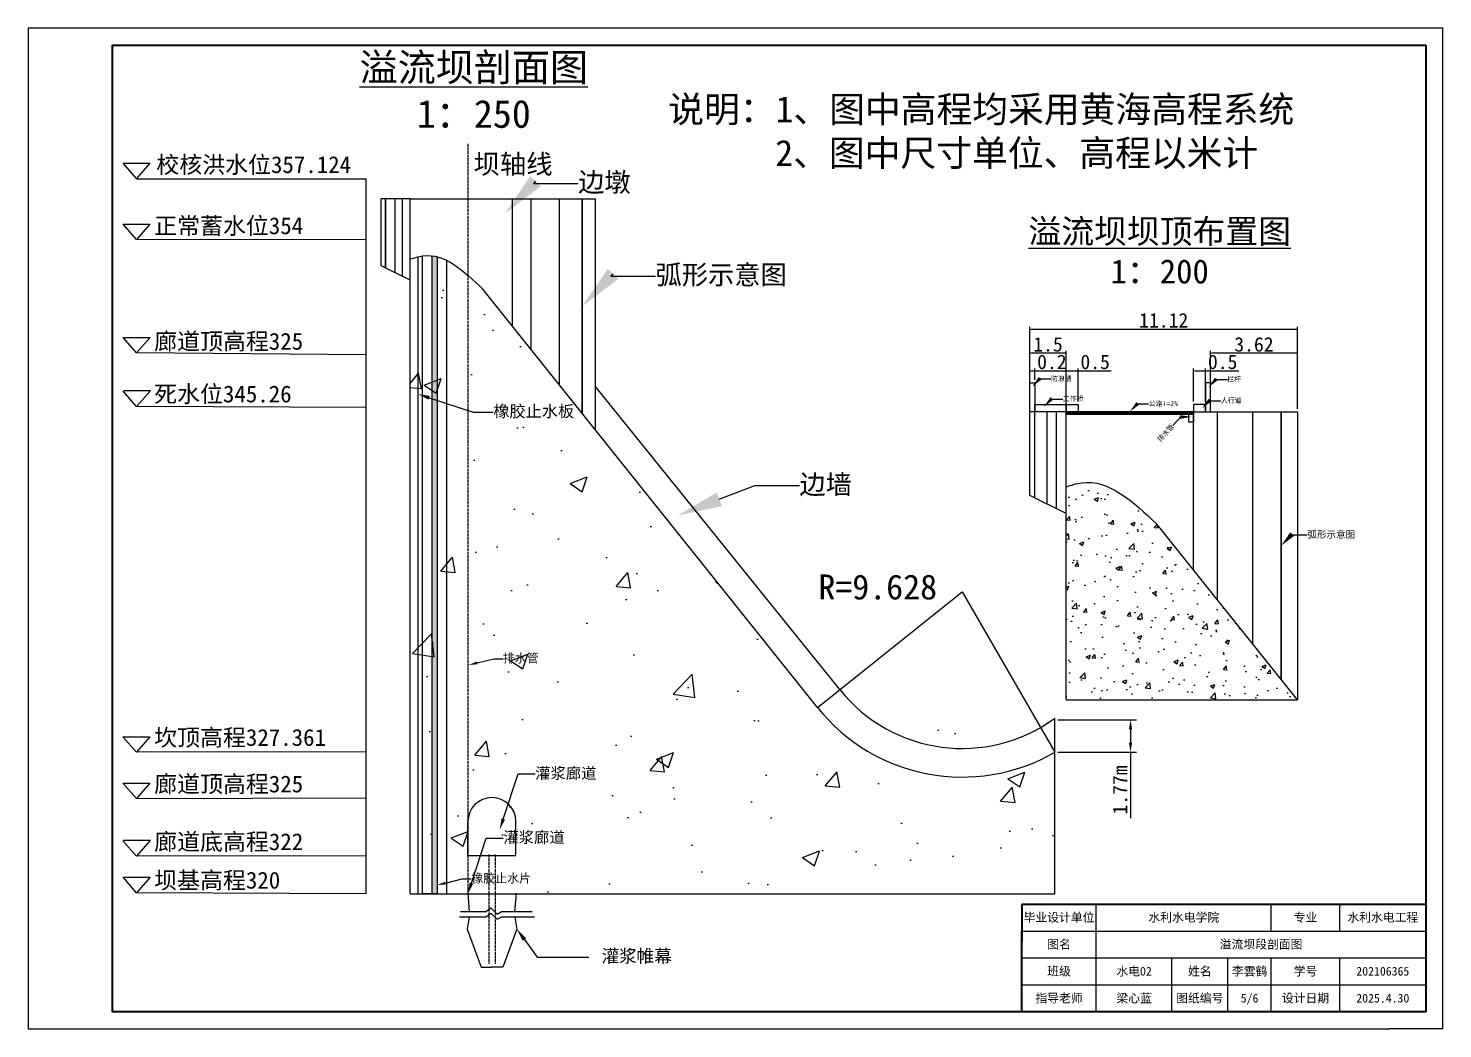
# Model space of a CAD drawing. Header units: millimetres. Extents: x 2384 to 3657, y 1019 to 1672.
# Drawn here: x 3009.5 to 3303.5, y 1205.7 to 1413.6 of the extents above; entities that cross this region are included whole.
import ezdxf
from ezdxf import colors
from ezdxf.entities.mleader import LeaderData, LeaderLine
from ezdxf.math import Vec2, Vec3

# ---------------------------------------------------------------- set-up
doc = ezdxf.new("R2010")
doc.units = ezdxf.units.MM
doc.linetypes.add('ACAD_ISO02W100', pattern=[15, 12, -3])
doc.styles.get("Standard").update_dxf_attribs({"font": 'simfang.ttf'})
doc.dimstyles.new('Annotative', dxfattribs={"dimscale": 0, "dimtxt": 0.2, "dimasz": 0.2, "dimexe": 0.5, "dimexo": 0.625, "dimgap": 0.3, "dimtad": 1, "dimlfac": 0.2, "dimdsep": 46, "dimtxsty": 'Standard', "dimcen": 2.5, "dimadec": 0, "dimazin": 0, "dimtfac": 1, "dimtmove": 0, "dimatfit": 3, "dimfxl": 1, "dimarcsym": 0})
doc.dimstyles.new('ISO-25', dxfattribs={"dimtxt": 0.2, "dimasz": 0.2, "dimexe": 1.25, "dimexo": 0.625, "dimtad": 1, "dimtxsty": 'Standard', "dimcen": 2.5, "dimadec": 0, "dimazin": 0, "dimtfac": 1, "dimtmove": 0, "dimatfit": 3, "dimfxl": 1, "dimarcsym": 0})

# ---------------------------------------------------------------- blocks, each defined once
blk = doc.blocks.new('*D5')
at = {"color": 0, "lineweight": -2, "transparency": 16777216}
for p, q in [((3223.51, 1269.88), (3239.86, 1269.88)), ((3238.61, 1267.88), (3238.61, 1265.13)), ((3223.51, 1263.13), (3239.86, 1263.13)), ((3238.61, 1263.13), (3238.61, 1249.42))]:
    blk.add_line(p, q, dxfattribs=at)
at = {"color": 0, "transparency": 16777216}
for points in [[(3238.28, 1267.88), (3238.94, 1267.88), (3238.61, 1269.88)], [(3238.28, 1265.13), (3238.94, 1265.13), (3238.61, 1263.13)]]:
    blk.add_solid(points, dxfattribs=at)
at = {"layer": 'Defpoints', "color": 0, "transparency": 16777216}
for p in [(3222.89, 1269.88), (3222.89, 1263.13), (3238.61, 1263.13)]:
    blk.add_point(p, dxfattribs=at)
at = {"color": 0, "transparency": 16777216, "insert": (3236.46, 1255.27), "char_height": 0.2, "attachment_point": 5, "rotation": 90}
blk.add_mtext('{\\H15x;1.77m}', dxfattribs=at)
blk = doc.blocks.new('*D8')
at = {"color": 0, "lineweight": -2, "transparency": 16777216}
for p, q in [((3217.71, 1340.51), (3217.71, 1342.88)), ((3217.91, 1342.38), (3218.51, 1342.38)), ((3218.71, 1340.51), (3218.71, 1342.88)), ((3218.71, 1342.38), (3225.61, 1342.38))]:
    blk.add_line(p, q, dxfattribs=at)
at = {"color": 0, "transparency": 16777216}
for points in [[(3217.91, 1342.42), (3217.91, 1342.35), (3217.71, 1342.38)], [(3218.51, 1342.42), (3218.51, 1342.35), (3218.71, 1342.38)]]:
    blk.add_solid(points, dxfattribs=at)
at = {"layer": 'Defpoints', "color": 0, "transparency": 16777216}
for p in [(3218.71, 1342.38), (3217.71, 1339.88), (3218.71, 1339.88)]:
    blk.add_point(p, dxfattribs=at)
at = {"color": 0, "transparency": 16777216, "insert": (3222.26, 1344.21), "char_height": 0.2, "attachment_point": 5}
blk.add_mtext('{\\H15x;0.2}', dxfattribs=at)
blk = doc.blocks.new('*D9')
at = {"color": 0, "lineweight": -2, "transparency": 16777216}
for p, q in [((3225.21, 1336.01), (3225.21, 1342.88)), ((3225.41, 1342.38), (3227.51, 1342.38)), ((3227.71, 1336.01), (3227.71, 1342.88)), ((3227.71, 1342.38), (3234.61, 1342.38))]:
    blk.add_line(p, q, dxfattribs=at)
at = {"color": 0, "transparency": 16777216}
for points in [[(3225.41, 1342.42), (3225.41, 1342.35), (3225.21, 1342.38)], [(3227.51, 1342.42), (3227.51, 1342.35), (3227.71, 1342.38)]]:
    blk.add_solid(points, dxfattribs=at)
at = {"layer": 'Defpoints', "color": 0, "transparency": 16777216}
for p in [(3227.71, 1342.38), (3225.21, 1335.38), (3227.71, 1335.38)]:
    blk.add_point(p, dxfattribs=at)
at = {"color": 0, "transparency": 16777216, "insert": (3231.26, 1344.21), "char_height": 0.2, "attachment_point": 5}
blk.add_mtext('{\\H15x;0.5}', dxfattribs=at)
blk = doc.blocks.new('*D10')
at = {"color": 0, "lineweight": -2, "transparency": 16777216}
for p, q in [((3251.71, 1336.01), (3251.71, 1342.88)), ((3251.91, 1342.38), (3254.01, 1342.38)), ((3254.21, 1336.01), (3254.21, 1342.88)), ((3254.21, 1342.38), (3261.11, 1342.38))]:
    blk.add_line(p, q, dxfattribs=at)
at = {"color": 0, "transparency": 16777216}
for points in [[(3251.91, 1342.42), (3251.91, 1342.35), (3251.71, 1342.38)], [(3254.01, 1342.42), (3254.01, 1342.35), (3254.21, 1342.38)]]:
    blk.add_solid(points, dxfattribs=at)
at = {"layer": 'Defpoints', "color": 0, "transparency": 16777216}
for p in [(3254.21, 1342.38), (3251.71, 1335.38), (3254.21, 1335.38)]:
    blk.add_point(p, dxfattribs=at)
at = {"color": 0, "transparency": 16777216, "insert": (3257.76, 1344.21), "char_height": 0.2, "attachment_point": 5}
blk.add_mtext('{\\H15x;0.5}', dxfattribs=at)
blk = doc.blocks.new('*D11')
at = {"color": 0, "lineweight": -2, "transparency": 16777216}
for p, q in [((3255.21, 1334.51), (3255.21, 1346.52)), ((3273.31, 1334.51), (3273.31, 1346.52)), ((3273.11, 1346.02), (3255.41, 1346.02))]:
    blk.add_line(p, q, dxfattribs=at)
at = {"color": 0, "transparency": 16777216}
for points in [[(3255.41, 1346.06), (3255.41, 1345.99), (3255.21, 1346.02)], [(3273.11, 1346.06), (3273.11, 1345.99), (3273.31, 1346.02)]]:
    blk.add_solid(points, dxfattribs=at)
at = {"layer": 'Defpoints', "color": 0, "transparency": 16777216}
for p in [(3255.21, 1346.02), (3255.21, 1333.88), (3273.31, 1333.88)]:
    blk.add_point(p, dxfattribs=at)
at = {"color": 0, "transparency": 16777216, "insert": (3264.26, 1347.85), "char_height": 0.2, "attachment_point": 5}
blk.add_mtext('{\\H15x;3.62}', dxfattribs=at)
blk = doc.blocks.new('*D12')
at = {"color": 0, "lineweight": -2, "transparency": 16777216}
for p, q in [((3217.71, 1334.51), (3217.71, 1346.52)), ((3225.21, 1334.51), (3225.21, 1346.52)), ((3225.01, 1346.02), (3217.91, 1346.02))]:
    blk.add_line(p, q, dxfattribs=at)
at = {"color": 0, "transparency": 16777216}
for points in [[(3217.91, 1346.06), (3217.91, 1345.99), (3217.71, 1346.02)], [(3225.01, 1346.06), (3225.01, 1345.99), (3225.21, 1346.02)]]:
    blk.add_solid(points, dxfattribs=at)
at = {"layer": 'Defpoints', "color": 0, "transparency": 16777216}
for p in [(3217.71, 1346.02), (3217.71, 1333.88), (3225.21, 1333.88)]:
    blk.add_point(p, dxfattribs=at)
at = {"color": 0, "transparency": 16777216, "insert": (3221.46, 1347.85), "char_height": 0.2, "attachment_point": 5}
blk.add_mtext('{\\H15x;1.5}', dxfattribs=at)
blk = doc.blocks.new('*D13')
at = {"color": 0, "lineweight": -2, "transparency": 16777216}
for p, q in [((3217.71, 1334.51), (3217.71, 1351.52)), ((3217.91, 1351.02), (3273.11, 1351.02)), ((3273.31, 1334.51), (3273.31, 1351.52))]:
    blk.add_line(p, q, dxfattribs=at)
at = {"color": 0, "transparency": 16777216}
for points in [[(3217.91, 1351.06), (3217.91, 1350.99), (3217.71, 1351.02)], [(3273.11, 1351.06), (3273.11, 1350.99), (3273.31, 1351.02)]]:
    blk.add_solid(points, dxfattribs=at)
at = {"layer": 'Defpoints', "color": 0, "transparency": 16777216}
for p in [(3273.31, 1351.02), (3217.71, 1333.88), (3273.31, 1333.88)]:
    blk.add_point(p, dxfattribs=at)
at = {"color": 0, "transparency": 16777216, "insert": (3245.51, 1352.85), "char_height": 0.2, "attachment_point": 5}
blk.add_mtext('{\\H15x;11.12}', dxfattribs=at)

msp = doc.modelspace()

# ---------------------------------------------------------------- hatches: boundary and pattern name
h = msp.add_hatch()
h.set_pattern_fill('AR-CONC', color=256, scale=0.2)
h.set_pattern_definition([(50, (-11818.68, -3747.998), (36.436934, -3.187817), [3.81, -41.91]), (355, (-11818.68, -3748), (-7.04868, 38.21137), [3.048, -33.52812]), (100.45144, (-11815.642, -3748.264), (29.38825, 35.02355), [3.238, -35.61805]), (46.1842, (-11818.68, -3737.84), (54.21581, -8.40847), [5.715, -62.865]), (96.63556, (-11814.16, -3738.54), (47.48083, 49.48522), [4.857, -53.42712]), (351.18415, (-11818.68, -3737.84), (47.48083, 49.48522), [4.572, -50.29195]), (21, (-11813.6, -3740.378), (30.32288, -20.45304), [3.81, -41.91]), (326, (-11813.6, -3740.38), (12.36041, 36.83759), [3.048, -33.528]), (71.45144, (-11811.07, -3742.083), (42.68328, 16.38455), [3.238, -35.61799]), (37.5, (-11818.679, -3747.998), (0.617721, 16.911008), [0, -33.1216, 0, -34.036, 0, -33.655]), (7.5, (-11818.679, -3747.998), (13.363933, 20.036115), [0, -19.4056, 0, -32.3596, 0, -12.827]), (327.5, (-11830.007, -3747.998), (27.118119, -1.145749), [0, -12.7, 0, -39.624, 0, -52.578]), (317.5, (-11835.087, -3747.998), (29.625836, 5.085298), [0, -16.51, 0, -26.3144, 0, -37.338])])
edge = h.paths.add_edge_path()
edge.add_line((3088.873, 1233.684), (3222.889, 1233.684))
edge.add_line((3222.889, 1233.684), (3222.889, 1263.129))
edge.add_arc((3203.621, 1296.47), 38.509, 218.63657, 300.02345, ccw=False)
edge.add_line((3173.541, 1272.426), (3104.009, 1359.339))
edge.add_spline(control_points=[(3104.009, 1359.339), (3100.019, 1363.113), (3095.279, 1367.595), (3089.747, 1365.864), (3088.873, 1365.59)], knot_values=[0, 0, 0, 0, 14.3165465, 17.0023378, 17.0023378, 17.0023378, 17.0023378], degree=3, periodic=0)
edge.add_line((3088.873, 1365.59), (3088.873, 1233.684))
h = msp.add_hatch()
h.set_pattern_fill('EARTH', color=256, scale=0.2)
h.set_pattern_definition([(0, (-11075.3991, -4605.0068), (1.27, 1.27), [1.27, -1.27]), (0, (-11075.3991, -4604.5305), (1.27, 1.27), [1.27, -1.27]), (0, (-11075.3991, -4604.0543), (1.27, 1.27), [1.27, -1.27]), (90, (-11075.2404, -4603.8955), (-1.27, 1.27), [1.27, -1.27]), (90, (-11074.7641, -4603.8955), (-1.27, 1.27), [1.27, -1.27]), (90, (-11074.2879, -4603.8955), (-1.27, 1.27), [1.27, -1.27])])
h.paths.add_polyline_path([(3094.473, 1366.061), (3094.251, 1366.116), (3093.964, 1366.178), (3093.676, 1366.229), (3093.473, 1366.258), (3093.473, 1233.684), (3094.473, 1233.684)])
h = msp.add_hatch()
h.set_pattern_fill('EARTH', color=256, scale=0.1)
h.set_pattern_definition([(0, (-15011.80695, -4621.4205), (0.635, 0.635), [0.635, -0.635]), (0, (-15011.80695, -4621.1824), (0.635, 0.635), [0.635, -0.635]), (0, (-15011.80695, -4620.9443), (0.635, 0.635), [0.635, -0.635]), (90, (-15011.7276, -4620.8649), (-0.635, 0.635), [0.635, -0.635]), (90, (-15011.48945, -4620.8649), (-0.635, 0.635), [0.635, -0.635]), (90, (-15011.2513, -4620.8649), (-0.635, 0.635), [0.635, -0.635])])
h.paths.add_polyline_path([(3225.208, 1333.883), (3225.208, 1333.383), (3251.708, 1333.383), (3251.708, 1333.883)])
h = msp.add_hatch()
h.set_pattern_fill('AR-CONC', color=256, scale=0.05)
h.set_pattern_definition([(50, (-15011.807, -4621.4205), (9.1092334, -0.7969543), [0.9525, -10.4775]), (355, (-15011.807, -4621.4205), (-1.762171, 9.5528423), [0.762, -8.382029]), (100.451445, (-15011.048, -4621.487), (7.3470624, 8.7558876), [0.8095004, -8.9045122]), (46.1842, (-15011.807, -4618.88), (13.553952, -2.1021164), [1.42875, -15.71625]), (96.63556, (-15010.677, -4619.056), (11.870207, 12.371306), [1.214251, -13.35678]), (351.18415, (-15011.807, -4618.88), (11.870207, 12.371306), [1.142998, -12.572987]), (21, (-15010.537, -4619.5155), (7.5807196, -5.11326), [0.9525, -10.4775]), (326, (-15010.537, -4619.5155), (3.0901014, 9.2093983), [0.762, -8.382]), (71.451445, (-15009.905, -4619.942), (10.670821, 4.0961384), [0.8095004, -8.904497]), (37.5, (-15011.807, -4621.4205), (0.15443016, 4.22775194), [0, -8.2804, 0, -8.509, 0, -8.41375]), (7.5, (-15011.807, -4621.4205), (3.3409831, 5.0090287), [0, -4.8514, 0, -8.0899, 0, -3.20675]), (327.5, (-15014.639, -4621.4205), (6.77952976, -0.2864372), [0, -3.175, 0, -9.906, 0, -13.1445]), (317.5, (-15015.909, -4621.4205), (7.406459, 1.2713246), [0, -4.1275, 0, -6.5786, 0, -9.3345])])
edge = h.paths.add_edge_path()
edge.add_line((3225.208, 1273.975), (3225.208, 1318.263))
edge.add_spline(control_points=[(3225.208, 1318.263), (3226.3, 1318.605), (3233.216, 1320.769), (3239.14, 1315.166), (3244.129, 1310.449)], knot_values=[0, 0, 0, 0, 3.3572391, 21.2529222, 21.2529222, 21.2529222, 21.2529222], degree=3, periodic=0)
edge.add_line((3244.129, 1310.449), (3273.308, 1273.975))
edge.add_line((3273.308, 1273.975), (3225.208, 1273.975))

# ---------------------------------------------------------------- linework, layer by layer
for p, q in [((3303.501, 1413.558, 9204808), (3009.501, 1413.558, 9204808)), ((3009.501, 1413.558, 9204808), (3009.501, 1205.658, 9204808)), ((3303.501, 1205.658, 9204808), (3303.501, 1413.558, 9204808)), ((3029.207, 1385.547), (3034.799, 1385.547)), ((3032.003, 1382.35), (3029.207, 1385.547)), ((3034.799, 1385.547), (3032.003, 1382.35)), ((3079.762, 1382.235), (3032.01, 1382.235)), ((3079.762, 1233.684), (3079.762, 1382.314)), ((3082.873, 1364.169), (3082.873, 1378.086)), ((3088.873, 1378.086), (3082.873, 1378.086)), ((3083.74, 1378.086), (3083.74, 1363.738)), ((3083.74, 1363.738), (3083.74, 1378.086)), ((3085.737, 1362.746), (3085.737, 1378.086)), ((3087.293, 1361.973), (3087.293, 1378.086)), ((3088.873, 1365.59), (3088.873, 1378.086)), ((3088.873, 1378.086), (3112.873, 1378.086)), ((3088.873, 1369.684), (3088.873, 1376.764)), ((3110.175, 1351.632), (3110.175, 1378.086)), ((3112.873, 1378.086), (3127.353, 1378.086)), ((3114.047, 1346.791), (3114.047, 1378.086)), ((3119.92, 1339.451), (3119.92, 1378.086)), ((3124.649, 1333.539), (3124.649, 1378.086)), ((3124.649, 1378.086), (3124.649, 1333.539)), ((3127.353, 1378.086), (3127.353, 1330.16)), ((3029.207, 1372.841), (3034.799, 1372.841)), ((3032.003, 1369.644), (3029.207, 1372.841)), ((3034.799, 1372.841), (3032.003, 1369.644)), ((3079.762, 1369.627), (3032.01, 1369.695)), ((3088.873, 1361.187), (3082.873, 1364.169)), ((3088.873, 1233.684), (3088.873, 1365.59)), ((3090.473, 1366.057), (3090.473, 1233.684)), ((3091.473, 1233.684), (3091.473, 1366.255)), ((3094.473, 1366.062), (3094.473, 1233.684)), ((3096.473, 1233.684), (3096.473, 1365.298)), ((3173.541, 1272.426), (3104.009, 1359.339)), ((3029.214, 1349.286), (3034.806, 1349.286)), ((3032.01, 1346.089), (3029.214, 1349.286)), ((3034.806, 1349.286), (3032.01, 1346.089)), ((3079.762, 1345.726), (3032.01, 1346.089)), ((3032.01, 1334.961), (3029.214, 1338.158)), ((3029.338, 1338.3), (3034.93, 1338.3)), ((3034.806, 1338.158), (3032.01, 1334.961)), ((3178.178, 1276.133), (3127.353, 1339.216)), ((3217.708, 1333.883), (3217.708, 1339.883)), ((3217.708, 1339.883), (3218.708, 1339.883)), ((3218.708, 1339.883), (3218.708, 1333.883)), ((3255.208, 1339.883), (3254.208, 1339.883)), ((3254.208, 1339.883), (3254.208, 1333.883)), ((3255.208, 1333.883), (3255.208, 1339.883)), ((3079.762, 1334.726), (3032.01, 1334.972)), ((3217.708, 1316.487), (3217.708, 1333.883)), ((3225.208, 1333.883), (3217.708, 1333.883)), ((3218.708, 1315.99), (3218.708, 1333.883)), ((3221.288, 1314.707), (3221.288, 1333.883)), ((3223.233, 1313.741), (3223.233, 1333.883)), ((3225.208, 1318.263), (3225.208, 1333.883)), ((3225.208, 1333.883), (3255.208, 1333.883)), ((3225.208, 1333.883), (3225.208, 1333.383)), ((3225.208, 1333.383), (3251.708, 1333.383)), ((3225.208, 1323.38), (3225.208, 1332.23)), ((3250.708, 1331.673), (3250.708, 1333.883)), ((3251.708, 1300.975), (3251.708, 1333.883)), ((3251.708, 1333.883), (3251.708, 1331.673)), ((3255.208, 1333.883), (3273.308, 1333.883)), ((3256.676, 1294.765), (3256.676, 1333.883)), ((3264.016, 1285.589), (3264.016, 1333.883)), ((3269.929, 1278.199), (3269.929, 1333.883)), ((3269.929, 1333.883), (3269.929, 1278.199)), ((3273.308, 1333.883), (3273.308, 1273.975)), ((3251.708, 1331.673), (3250.708, 1331.673)), ((3225.208, 1273.975), (3225.208, 1318.263)), ((3225.208, 1312.76), (3217.708, 1316.487)), ((3273.308, 1273.975), (3244.129, 1310.449)), ((3173.541, 1272.426), (3203.621, 1296.47)), ((3203.621, 1296.47), (3222.889, 1263.129)), ((3173.541, 1272.426), (3179.071, 1276.847)), ((3225.208, 1273.975), (3273.308, 1273.975)), ((3222.889, 1263.129), (3222.889, 1270.209)), ((3029.171, 1266.346), (3034.763, 1266.346)), ((3031.967, 1263.149), (3029.171, 1266.346)), ((3034.763, 1266.346), (3031.967, 1263.149)), ((3079.762, 1263.226), (3032.01, 1263.094)), ((3222.889, 1233.684), (3222.889, 1263.129)), ((3029.171, 1256.679), (3034.763, 1256.679)), ((3031.967, 1253.482), (3029.171, 1256.679)), ((3034.763, 1256.679), (3031.967, 1253.482)), ((3079.762, 1253.56), (3032.01, 1253.427)), ((3100.873, 1241.684), (3100.873, 1248.684)), ((3110.873, 1241.684), (3110.873, 1248.684)), ((3031.967, 1241.482), (3029.171, 1244.679)), ((3029.295, 1244.821), (3034.887, 1244.821)), ((3034.763, 1244.679), (3031.967, 1241.482)), ((3079.762, 1241.581), (3032.01, 1241.51)), ((3100.873, 1241.684), (3110.873, 1241.684)), ((3029.214, 1237.118), (3034.806, 1237.118)), ((3032.01, 1233.921), (3029.214, 1237.118)), ((3034.806, 1237.118), (3032.01, 1233.921)), ((3079.762, 1233.684), (3032.01, 1233.921)), ((3088.873, 1233.684), (3222.889, 1233.684)), ((3088.873, 1233.684), (3112.873, 1233.684)), ((3090.473, 1233.684), (3091.473, 1233.684)), ((3093.473, 1233.684), (3091.473, 1233.684)), ((3093.473, 1233.684), (3091.473, 1233.684)), ((3094.473, 1233.684), (3093.473, 1233.684)), ((3094.473, 1233.684), (3096.473, 1233.684)), ((3100.873, 1233.818), (3101.176, 1229.969)), ((3110.901, 1233.818), (3110.598, 1229.969)), ((3104.531, 1229.969), (3099.33, 1229.969)), ((3104.531, 1229.969), (3105.652, 1230.746)), ((3104.531, 1228.869), (3105.652, 1229.647)), ((3105.652, 1230.746), (3106.93, 1229.491)), ((3105.652, 1229.647), (3106.93, 1228.392)), ((3106.93, 1229.491), (3107.827, 1229.969)), ((3114.248, 1229.969), (3107.827, 1229.969)), ((3216.001, 1209.158, 9204808), (3216.001, 1231.558, 9204808)), ((3216.001, 1231.558, 9204808), (3216.001, 1229.698, 9204808)), ((3216.001, 1231.558, 9204808), (3216.001, 1229.692, 9204808)), ((3231.501, 1209.158, 9204808), (3231.501, 1231.558, 9204808)), ((3267.877, 1225.958, 9204808), (3267.877, 1231.558, 9204808)), ((3282.092, 1225.958, 9204808), (3282.092, 1231.558, 9204808)), ((3104.531, 1228.869), (3099.151, 1228.869)), ((3101.17, 1228.869), (3100.707, 1226.355)), ((3100.707, 1226.355), (3103.63, 1218.48)), ((3106.93, 1228.392), (3107.827, 1228.869)), ((3114.704, 1228.869), (3107.827, 1228.869)), ((3111.067, 1226.355), (3108.143, 1218.48)), ((3110.604, 1228.869), (3111.067, 1226.355)), ((3216.001, 1225.958, 9204808), (3300.001, 1225.958, 9204808)), ((3216.001, 1225.958, 9204808), (3216.001, 1224.098, 9204808)), ((3216.001, 1220.358, 9204808), (3300.001, 1220.358, 9204808)), ((3216.001, 1220.358, 9204808), (3216.001, 1218.498, 9204808)), ((3247.201, 1209.158, 9204808), (3247.201, 1220.358, 9204808)), ((3258.831, 1209.158, 9204808), (3258.831, 1220.358, 9204808)), ((3267.877, 1209.158, 9204808), (3267.877, 1220.358, 9204808)), ((3282.092, 1209.158, 9204808), (3282.092, 1220.358, 9204808)), ((3103.63, 1218.48), (3105.887, 1218.48)), ((3108.143, 1218.48), (3105.887, 1218.48)), ((3216.001, 1214.758, 9204808), (3300.001, 1214.758, 9204808)), ((3216.001, 1214.758, 9204808), (3216.001, 1212.898, 9204808)), ((3009.501, 1205.658, 9204808), (3292.439, 1205.658, 9204808)), ((3303.501, 1205.658, 9204808), (3292.439, 1205.658, 9204808))]:
    msp.add_line(p, q)
at = {"linetype": 'ACAD_ISO02W100', "ltscale": 0.05}
for p, q in [((3100.873, 1389.541), (3100.873, 1233.684)), ((3105.218, 1241.841), (3105.218, 1219.12)), ((3106.555, 1241.841), (3106.555, 1219.12))]:
    msp.add_line(p, q, dxfattribs=at)
at = {"lineweight": 40}
for p, q in [((3216.001, 1231.558, 9204808), (3300.001, 1231.558, 9204808)), ((3216.001, 1231.558, 9204808), (3216.001, 1223.692, 9204808)), ((3216.001, 1220.358, 9204808), (3216.001, 1225.958, 9204808)), ((3216.001, 1214.758, 9204808), (3216.001, 1220.358, 9204808)), ((3216.001, 1209.158, 9204808), (3216.001, 1214.758, 9204808))]:
    msp.add_line(p, q, dxfattribs=at)
at = {"lineweight": 40, "elevation": 9204808}
msp.add_lwpolyline([(3300.001, 1410.058), (3300.001, 1209.158), (3027.001, 1209.158), (3027.001, 1410.058)], close=True, dxfattribs=at)
for points in [[(3093.473, 1233.684), (3093.473, 1366.259)], [(3218.708, 1333.883), (3218.708, 1335.383), (3225.208, 1335.383), (3225.208, 1333.883)], [(3225.208, 1333.883), (3225.208, 1335.383), (3227.708, 1335.383), (3227.708, 1333.883)], [(3254.208, 1333.883), (3254.208, 1335.383), (3251.708, 1335.383), (3251.708, 1333.883)], [(3225.208, 1333.883), (3225.208, 1333.383), (3251.708, 1333.383), (3251.708, 1333.883), (3225.208, 1333.883)]]:
    msp.add_lwpolyline(points)
for centre, radius, start, end in [((3203.621, 1296.47), 32.572, 218.63657, 306.26727), ((3203.621, 1296.47), 38.509, 218.63657, 300.02345), ((3105.873, 1248.684), 5, 0, 180)]:
    msp.add_arc(centre, radius, start, end)
for points in [[(3088.873, 1365.59), (3091.475, 1366.256), (3104.009, 1359.339)], [(3225.208, 1318.263), (3228.46, 1319.095), (3244.129, 1310.449)]]:
    msp.add_spline(points, degree=3)

# ---------------------------------------------------------------- texts
for s, width, gutter_width, heights, insert, char_height, attachment_point in [('\\pxqc;{\\fSimSun|b0|i0|c134|p2;\\L溢流坝剖面图\\l\\P}1{\\fSimSun|b0|i0|c134|p2;：250}', 85.46799, 12.5, [0], (3059.374, 1408.344), 5.8, 1), ('{\\fSimSun|b0|i0|c134|p2;说明：1、图中高程均采用黄海高程系统\\P      2、图中尺寸单位、高程以米计}', 152.74574, 2.272, [0], (3142.516, 1399.463), 5.45214, 1), ('{\\fSimSun|b0|i0|c134|p2;坝轴线}', 20.2795, 21.634, [0], (3102.046, 1387.356), 4.01523, 1), ('{\\fSimSun|b0|i0|c134|p2;校核洪水位357.124}', 42.18195, 15, [0], (3036.115, 1386.97), 3.495, 1), ('{\\fSimSun|b0|i0|c134|p2;正常蓄水位354}', 40.8408, 15, [0], (3035.668, 1374.276), 3.495, 1), ('\\pxqc;{\\fSimSun|b0|i0|c134|p2;\\L溢流坝坝顶布置图\\P}1{\\fSimSun|b0|i0|c134|p2;：200}', 90.13065, 12.5, [0], (3199.613, 1373.874), 5, 1), ('{\\fSimSun|b0|i0|c134|p2;廊道顶高程325}', 40.8408, 15, [0], (3035.668, 1350.263), 3.495, 1), ('{\\fSimSun|b0|i0|c134|p2;死水位345.26}', 40.8408, 15, [0], (3035.668, 1339.316), 3.495, 1), ('R=9.628', 23.66778, 25.926, [0], (3173.717, 1300.051), 5.1852, 1), ('{\\fSimSun|b0|i0|c134|p2;坎顶高程327.361}', 40.8408, 15, [0], (3035.668, 1267.929), 3.495, 1), ('{\\fSimSun|b0|i0|c134|p2;廊道顶高程325}', 40.8408, 15, [0], (3035.668, 1258.263), 3.495, 1), ('{\\fSimSun|b0|i0|c134|p2;廊道底高程322}', 40.8408, 15, [0], (3035.668, 1246.263), 3.495, 1), ('{\\fSimSun|b0|i0|c134|p2;坝基高程320}', 40.8408, 15, [0], (3035.668, 1238.263), 3.495, 1), ('{\\fSimSun|b0|i0|c134|p2;毕业设计单位}', 15.5, 12.5, [0], (3223.751, 1229.692, 9204808), 1.8, 2), ('{\\fSimSun|b0|i0|c134|p2;水利水电学院}', 36.376, 12.5, [0], (3249.689, 1229.698, 9204808), 1.8, 2), ('{\\fSimSun|b0|i0|c134|p2;专业}', 14.215, 12.5, [0], (3274.985, 1229.698, 9204808), 1.8, 2), ('{\\fSimSun|b0|i0|c134|p2;水利水电工程}', 17.909, 12.5, [0], (3291.047, 1229.698, 9204808), 1.8, 2), ('{\\fSimSun|b0|i0|c134|p2;图名}', 15.5, 12.5, [0], (3223.751, 1224.098, 9204808), 1.8, 2), ('{\\fSimSun|b0|i0|c134|p2;溢流坝段剖面图}', 68.5, 12.5, [0], (3265.751, 1224.098, 9204808), 1.8, 2), ('{\\fSimSun|b0|i0|c134|p2;班级}', 15.5, 12.5, [0], (3223.751, 1218.498, 9204808), 1.8, 2), ('{\\fSimSun|b0|i0|c134|p2;水电}02', 15.7, 12.5, [0], (3239.351, 1218.498, 9204808), 1.8, 2), ('{\\fSimSun|b0|i0|c134|p2;姓名}', 11.63, 12.5, [0], (3253.016, 1218.498, 9204808), 1.8, 2), ('{\\fSimSun|b0|i0|c134|p2;李雲鹤}', 9.046, 12.5, [2.363], (3263.354, 1218.498, 9204808), 1.8, 2), ('{\\fSimSun|b0|i0|c134|p2;学号}', 14.215, 12.5, [0], (3274.985, 1218.498, 9204808), 1.8, 2), ('202106365', 17.909, 12.5, [0], (3291.047, 1218.498, 9204808), 1.8, 2), ('{\\fSimSun|b0|i0|c134|p2;指导老师}', 15.5, 12.5, [0], (3223.751, 1212.898, 9204808), 1.8, 2), ('{\\fSimSun|b0|i0|c134|p2;梁心蓝}', 15.7, 12.5, [0], (3239.351, 1212.898, 9204808), 1.8, 2), ('{\\fSimSun|b0|i0|c134|p2;图纸编号}', 11.63, 12.5, [0], (3253.016, 1212.898, 9204808), 1.8, 2), ('5/6', 9.046, 12.5, [2.242], (3263.354, 1212.898, 9204808), 1.8, 2), ('{\\fSimSun|b0|i0|c134|p2;设计日期}', 14.215, 12.5, [0], (3274.985, 1212.898, 9204808), 1.8, 2), ('2025.4.30', 17.909, 12.5, [0], (3291.047, 1212.898, 9204808), 1.8, 2)]:
    msp.add_mtext_dynamic_manual_height_columns(s, width=width, gutter_width=gutter_width, heights=heights, dxfattribs=dict(insert=insert, char_height=char_height, attachment_point=attachment_point))

# ---------------------------------------------------------------- dimensions: what is measured, and where the dimension line sits
for base, p1, p2, picture, middle in [((3273.308, 1351.023), (3217.708, 1333.883), (3273.308, 1333.883), '*D13', (3245.508, 1352.849)), ((3217.708, 1346.023), (3225.208, 1333.883), (3217.708, 1333.883), '*D12', (3221.458, 1347.849)), ((3255.208, 1346.023), (3273.308, 1333.883), (3255.208, 1333.883), '*D11', (3264.258, 1347.849)), ((3218.708, 1342.383), (3217.708, 1339.883), (3218.708, 1339.883), '*D8', (3222.259, 1344.208)), ((3227.708, 1342.383), (3225.208, 1335.383), (3227.708, 1335.383), '*D9', (3231.259, 1344.208)), ((3254.208, 1342.383), (3251.708, 1335.383), (3254.208, 1335.383), '*D10', (3257.759, 1344.208))]:
    dim = msp.add_linear_dim(base=base, p1=p1, p2=p2, text='{\\H15x;<>}', dimstyle='Annotative')
    dim.commit()
    dim.dimension.update_dxf_attribs({"geometry": picture, "text_midpoint": middle})
dim = msp.add_linear_dim(base=(3238.61, 1263.129), p1=(3222.889, 1269.878), p2=(3222.889, 1263.129), angle=90, text='{\\H15x;1.77m}', dimstyle='ISO-25', override={"dimasz": 2})
dim.commit()
dim.dimension.update_dxf_attribs({"geometry": '*D5', "text_midpoint": (3236.459, 1255.275)})

# ---------------------------------------------------------------- leaders
ml = msp.add_multileader_mtext('Standard')
ml.set_content('{\\fSimSun|b0|i0|c134|p2;边墩}', color=256)
ml.set_leader_properties()
ml.build(insert=Vec2(0, 0))
ml.multileader.update_dxf_attribs({"arrow_head_size": 9.28})
ctx = ml.context
ctx.base_point, ctx.arrow_head_size, ctx.landing_gap_size, ctx.plane_origin = Vec3(3123.796, 1381.315), 9.28, 0, Vec3(3108.561, 1375.073)
notes = []
notes.append((ctx, [(0, (1, 1, 0), (3114.521, 1381.315), (1, 0), 9.274, [(0, [(3108.561, 1375.058)], 0, [])])]))
ctx.mtext.insert, ctx.mtext.flow_direction = Vec3(3123.796, 1383.583), 5
ml = msp.add_multileader_mtext('Standard')
ml.set_content('{\\fSimSun|b0|i0|c134|p2;弧形示意图}', color=256)
ml.set_leader_properties()
ml.build(insert=Vec2(0, 0))
ml.multileader.update_dxf_attribs({"arrow_head_size": 9.28})
ctx = ml.context
ctx.base_point, ctx.arrow_head_size, ctx.landing_gap_size, ctx.plane_origin = Vec3(3139.884, 1362.069), 9.28, 0, Vec3(3124.649, 1355.828)
notes.append((ctx, [(0, (1, 1, 0), (3130.609, 1362.069), (1, 0), 9.274, [(0, [(3124.649, 1355.813)], 0, [])])]))
ctx.mtext.insert, ctx.mtext.flow_direction = Vec3(3139.884, 1364.337), 5
ml = msp.add_multileader_mtext('Standard')
ml.set_content('{\\fSimSun|b0|i0|c134|p2;防浪墙}', color=256)
ml.set_leader_properties()
ml.build(insert=Vec2(0, 0))
ml.multileader.update_dxf_attribs({"arrow_head_size": 2.388})
ctx = ml.context
ctx.base_point, ctx.char_height, ctx.arrow_head_size, ctx.landing_gap_size, ctx.plane_origin = Vec3(3222.073, 1340.696), 1.02919, 2.388, 0, Vec3(3218.153, 1339.09)
notes.append((ctx, [(0, (1, 1, 0), (3219.687, 1340.696), (1, 0), 2.386, [(0, [(3218.153, 1339.086)], 0, [])])]))
ctx.mtext.insert, ctx.mtext.flow_direction = Vec3(3222.073, 1341.282), 5
ml = msp.add_multileader_mtext('Standard')
ml.set_content('{\\fSimSun|b0|i0|c134|p2;栏杆}', color=256)
ml.set_leader_properties()
ml.build(insert=Vec2(0, 0))
ml.multileader.update_dxf_attribs({"arrow_head_size": 2.388})
ctx = ml.context
ctx.base_point, ctx.char_height, ctx.arrow_head_size, ctx.landing_gap_size, ctx.plane_origin = Vec3(3258.689, 1340.542), 1.02919, 2.388, 0, Vec3(3254.769, 1338.936)
notes.append((ctx, [(0, (1, 1, 0), (3256.303, 1340.542), (1, 0), 2.386, [(0, [(3254.769, 1338.932)], 0, [])])]))
ctx.mtext.insert, ctx.mtext.flow_direction = Vec3(3258.689, 1341.131), 5
ml = msp.add_multileader_mtext('Standard')
ml.set_content('{\\fSimSun|b0|i0|c134|p2;橡胶止水板}', color=256)
ml.set_leader_properties()
ml.build(insert=Vec2(0, 0))
ml.multileader.update_dxf_attribs({"arrow_head_size": 2.464})
ctx = ml.context
ctx.base_point, ctx.char_height, ctx.arrow_head_size, ctx.landing_gap_size, ctx.plane_origin = Vec3(3106.159, 1333.798), 2.46413, 2.464, 0, Vec3(3090.473, 1337.551)
notes.append((ctx, [(0, (1, 1, 0), (3101.951, 1333.798), (1, 0), 4.208, [(0, [(3090.473, 1337.551)], 0, [])])]))
ctx.mtext.insert, ctx.mtext.flow_direction = Vec3(3106.159, 1335.216), 5
ml = msp.add_multileader_mtext('Standard')
ml.set_content('{\\fSimSun|b0|i0|c134|p2;工作桥}', color=256)
ml.set_leader_properties()
ml.build(insert=Vec2(0, 0))
ml.multileader.update_dxf_attribs({"arrow_head_size": 2.388})
ctx = ml.context
ctx.base_point, ctx.char_height, ctx.arrow_head_size, ctx.landing_gap_size, ctx.plane_origin = Vec3(3224.53, 1336.514), 1.02919, 2.388, 0, Vec3(3220.61, 1334.908)
notes.append((ctx, [(0, (1, 1, 0), (3222.143, 1336.514), (1, 0), 2.386, [(0, [(3220.61, 1334.904)], 0, [])])]))
ctx.mtext.insert, ctx.mtext.flow_direction = Vec3(3224.53, 1337.1), 5
ml = msp.add_multileader_mtext('Standard')
ml.set_content('{\\fSimSun|b0|i0|c134|p2;公路i=2%}', color=256)
ml.set_leader_properties()
ml.build(insert=Vec2(0, 0))
ml.multileader.update_dxf_attribs({"arrow_head_size": 2.388})
ctx = ml.context
ctx.base_point, ctx.char_height, ctx.arrow_head_size, ctx.landing_gap_size, ctx.plane_origin = Vec3(3242.377, 1335.493), 1.02919, 2.388, 0, Vec3(3238.458, 1333.887)
notes.append((ctx, [(0, (1, 1, 0), (3239.991, 1335.493), (1, 0), 2.386, [(0, [(3238.458, 1333.883)], 0, [])])]))
ctx.mtext.insert, ctx.mtext.flow_direction = Vec3(3242.377, 1336.082), 5
ml = msp.add_multileader_mtext('Standard')
ml.set_content('{\\fSimSun|b0|i0|c134|p2;人行道}', color=256)
ml.set_leader_properties()
ml.build(insert=Vec2(0, 0))
ml.multileader.update_dxf_attribs({"arrow_head_size": 2.388})
ctx = ml.context
ctx.base_point, ctx.char_height, ctx.arrow_head_size, ctx.landing_gap_size, ctx.plane_origin = Vec3(3257.384, 1336.169), 1.02919, 2.388, 0, Vec3(3253.464, 1334.563)
notes.append((ctx, [(0, (1, 1, 0), (3254.998, 1336.169), (1, 0), 2.386, [(0, [(3253.464, 1334.559)], 0, [])])]))
ctx.mtext.insert, ctx.mtext.flow_direction = Vec3(3257.384, 1336.755), 5
ml = msp.add_multileader_mtext('Standard')
ml.set_content('{\\fSimSun|b0|i0|c134|p2;排水管}', color=256)
ml.set_leader_properties()
ml.build(insert=Vec2(0, 0))
ml.multileader.update_dxf_attribs({"arrow_head_size": 2.388})
ctx = ml.context
ctx.base_point, ctx.char_height, ctx.arrow_head_size, ctx.landing_gap_size, ctx.plane_origin, ctx.plane_x_axis, ctx.plane_y_axis = Vec3(3244.532, 1327.865), 1.02919, 2.388, 0, Vec3(3251.253, 1332.826), Vec3(0.6753865, 0.737464), Vec3(-0.737464, 0.6753865)
ctx.text_align_type = 2
notes.append((ctx, [(0, (1, 1, 0), (3249.033, 1332.78), (-0.6753865, -0.737464), 2.386, [(0, [(3251.256, 1332.823)], 0, [])])]))
ctx.mtext.insert, ctx.mtext.text_direction, ctx.mtext.rotation, ctx.mtext.alignment, ctx.mtext.flow_direction = Vec3(3246.987, 1331.418), Vec3(0.6753865, 0.737464), 0.8293077, 3, 5
ml = msp.add_multileader_mtext('Standard')
ml.set_content('{\\fSimSun|b0|i0|c134|p2;边墙}', color=256)
ml.set_leader_properties()
ml.build(insert=Vec2(0, 0))
ml.multileader.update_dxf_attribs({"arrow_head_size": 9.28})
ctx = ml.context
ctx.base_point, ctx.arrow_head_size, ctx.landing_gap_size, ctx.plane_origin = Vec3(3169.783, 1318.554), 9.28, 0, Vec3(3144.492, 1312.313)
notes.append((ctx, [(0, (1, 1, 0), (3160.509, 1318.554), (1, 0), 9.274, [(0, [(3144.492, 1312.297)], 0, [])])]))
ctx.mtext.insert, ctx.mtext.flow_direction = Vec3(3169.783, 1320.766), 5
ml = msp.add_multileader_mtext('Standard')
ml.set_content('{\\fSimSun|b0|i0|c134|p2;弧形示意图}', color=256)
ml.set_leader_properties()
ml.build(insert=Vec2(0, 0))
ml.multileader.update_dxf_attribs({"arrow_head_size": 3.302})
ctx = ml.context
ctx.base_point, ctx.char_height, ctx.arrow_head_size, ctx.landing_gap_size, ctx.plane_origin = Vec3(3275.349, 1308.267), 1.42308, 3.302, 0, Vec3(3269.929, 1306.047)
notes.append((ctx, [(0, (1, 1, 0), (3272.049, 1308.267), (1, 0), 3.3, [(0, [(3269.929, 1306.041)], 0, [])])]))
ctx.mtext.insert, ctx.mtext.flow_direction = Vec3(3275.349, 1309.074), 5
ml = msp.add_multileader_mtext('Standard')
ml.set_content('{\\fSimSun|b0|i0|c134|p2;排水管}', color=256)
ml.set_leader_properties()
ml.build(insert=Vec2(0, 0))
ml.multileader.update_dxf_attribs({"arrow_head_size": 1.82})
ctx = ml.context
ctx.base_point, ctx.char_height, ctx.arrow_head_size, ctx.landing_gap_size, ctx.plane_origin = Vec3(3108.125, 1282.525), 1.82025, 1.82, 0, Vec3(3101.026, 1281.248)
notes.append((ctx, [(0, (1, 1, 0), (3106.251, 1282.525), (1, 0), 1.874, [(0, [(3101.026, 1281.248)], 0, [])])]))
ctx.mtext.insert, ctx.mtext.width, ctx.mtext.flow_direction = Vec3(3108.125, 1283.567), 12.72138, 5
ml = msp.add_multileader_mtext('Standard')
ml.set_content('{\\fSimSun|b0|i0|c134|p2;灌浆廊道}', color=256)
ml.set_leader_properties()
ml.build(insert=Vec2(0, 0))
ml.multileader.update_dxf_attribs({"arrow_head_size": 2.338})
ctx = ml.context
ctx.base_point, ctx.char_height, ctx.arrow_head_size, ctx.landing_gap_size, ctx.plane_origin = Vec3(3114.862, 1258.59), 2.33821, 2.338, 0, Vec3(3107.495, 1247.008)
notes.append((ctx, [(0, (1, 1, 0), (3111.301, 1258.59), (1, 0), 3.561, [(0, [(3107.495, 1247.008)], 0, [])])]))
ctx.mtext.insert, ctx.mtext.flow_direction = Vec3(3114.862, 1259.929), 5
ml = msp.add_multileader_mtext('Standard')
ml.set_content('{\\fSimSun|b0|i0|c134|p2;灌浆廊道}', color=256)
ml.set_leader_properties()
ml.build(insert=Vec2(0, 0))
ml.multileader.update_dxf_attribs({"arrow_head_size": 2.338})
ctx = ml.context
ctx.base_point, ctx.char_height, ctx.arrow_head_size, ctx.landing_gap_size, ctx.plane_origin = Vec3(3108.24, 1245.265), 2.33821, 2.338, 0, Vec3(3100.873, 1233.684)
notes.append((ctx, [(0, (1, 1, 0), (3104.679, 1245.265), (1, 0), 3.561, [(0, [(3100.873, 1233.684)], 0, [])])]))
ctx.mtext.insert, ctx.mtext.flow_direction = Vec3(3108.24, 1246.604), 5
ml = msp.add_multileader_mtext('Standard')
ml.set_content('{\\fSimSun|b0|i0|c134|p2;橡胶止水片}', color=256)
ml.set_leader_properties()
ml.build(insert=Vec2(0, 0))
ml.multileader.update_dxf_attribs({"arrow_head_size": 1.82})
ctx = ml.context
ctx.base_point, ctx.char_height, ctx.arrow_head_size, ctx.landing_gap_size, ctx.plane_origin = Vec3(3101.572, 1236.774), 1.82025, 1.82, 0, Vec3(3094.473, 1235.498)
notes.append((ctx, [(0, (1, 1, 0), (3099.698, 1236.774), (1, 0), 1.874, [(0, [(3094.473, 1235.498)], 0, [])])]))
ctx.mtext.insert, ctx.mtext.flow_direction = Vec3(3101.572, 1237.817), 5
ml = msp.add_multileader_mtext('Standard')
ml.set_content('{\\fSimSun|b0|i0|c134|p2;灌浆帷幕}', color=256)
ml.set_leader_properties()
ml.build(insert=Vec2(0, 0))
ml.multileader.update_dxf_attribs({"arrow_head_size": 2.674})
ctx = ml.context
ctx.base_point, ctx.char_height, ctx.arrow_head_size, ctx.landing_gap_size, ctx.plane_origin = Vec3(3125.996, 1220.556), 2.67407, 2.674, 2.674, Vec3(3111.067, 1226.355)
notes.append((ctx, [(0, (1, 1, 0), (3115.299, 1220.556), (1, 0), 10.696, [(0, [(3111.067, 1226.355)], 0, [])])]))
ctx.mtext.insert, ctx.mtext.flow_direction = Vec3(3128.67, 1222.095), 5
for ctx, leaders in notes:
    for number, flags, end, landing, length, lines in leaders:
        leader = LeaderData()
        leader.index, (leader.has_last_leader_line, leader.has_dogleg_vector, leader.attachment_direction) = number, flags
        leader.last_leader_point, leader.dogleg_vector, leader.dogleg_length = Vec3(end), Vec3(landing), length
        for number, points, colour, breaks in lines:
            line = LeaderLine()
            line.index, line.vertices, line.color, line.breaks = number, Vec3.list(points), colors.encode_raw_color(colour), breaks
            leader.lines.append(line)
        ctx.leaders.append(leader)

doc.saveas('drawing.dxf')
